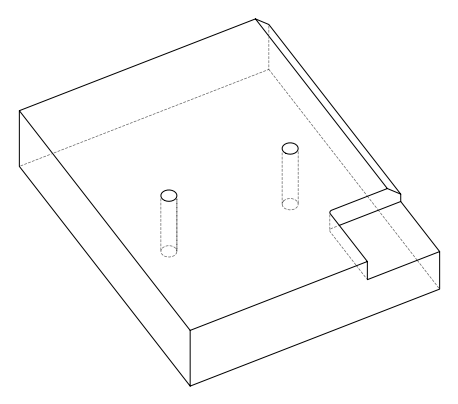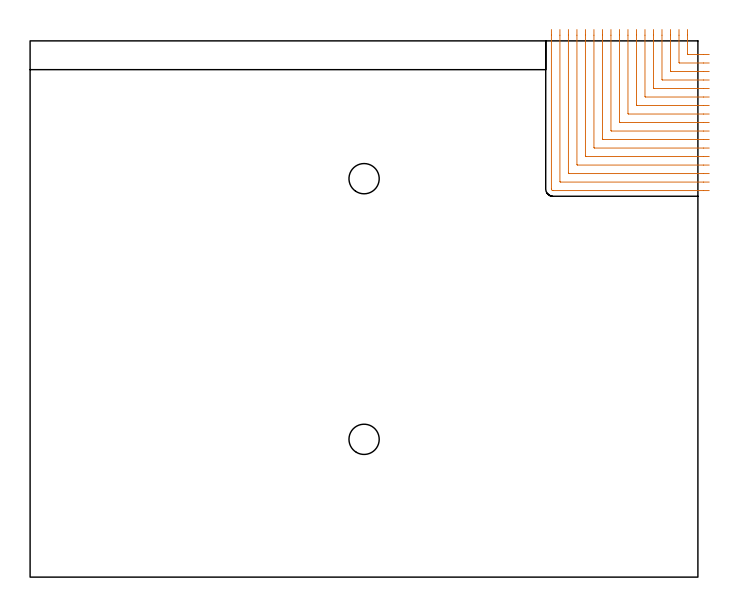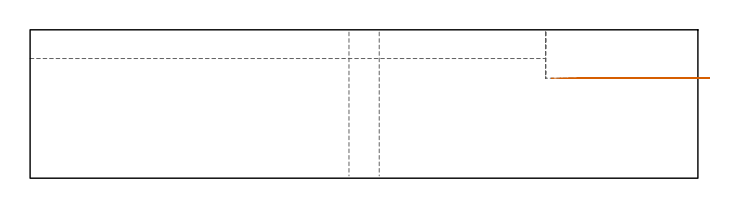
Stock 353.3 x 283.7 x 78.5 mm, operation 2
(PLAN: 4 operations, 2 tool changes, 81.1 min)
(1 AREA_MILL | FG_CHAMFER_SURFACE | UGT0205_001 | 13.33 min | 32352 mm3)
(2 MILL_CORNER_NOTCH_RECTANGULAR | CORNER_NOTCH_RECTANGULAR | NXT0201_008 | Follow Part, ap 1.5, ae 75% | 67.06 min | 168495 mm3)
(3 INDEXABLE_INSERT_DRILL_THROUGH_HOLE_FROM_SOLID | STEP1HOLE | NXT0302_003 | 0.33 min | 15755 mm3)
(4 INDEXABLE_INSERT_DRILL_THROUGH_HOLE_FROM_SOLID_1 | STEP1HOLE_1 | NXT0302_003 | 0.33 min | 15751 mm3)
(TOOL UGT0205_001 | Chamfer Mill 20 x 3 x 45 deg. | D20 FL50 Z2)
(TOOL NXT0201_008 | ENDMILL 6mm [2P460-0600-NA 1630] | D6 FL26 Z6)
(TOOL NXT0302_003 | Index. Insert Drill 16mm [880-D1600L20-05] | D16 PA176 FL80 Z2)
(OP 2 MILL_CORNER_NOTCH_RECTANGULAR, part 2 of 2)
G0 Z88.5
X347.8 Y289.7
Z52.9
G1 Y286.7
Y276.795 F500.
G3 X348.095 Y276.5 R0.3
G1 X356.3
X359.3 F250.
G0 Z88.5
X343.3 Y289.7
Z52.9
G1 Y286.7
Y272.296 F500.
G3 X343.596 Y272. R0.3
G1 X356.3
X359.3 F250.
G0 Z88.5
X338.8 Y289.7
Z52.9
G1 Y286.7
Y267.796 F500.
G3 X339.096 Y267.5 R0.3
G1 X356.3
X359.3 F250.
G0 Z88.5
X334.3 Y289.7
Z52.9
G1 Y286.7
Y263.296 F500.
G3 X334.596 Y263. R0.3
G1 X356.3
X359.3 F250.
G0 Z88.5
X329.8 Y289.7
Z52.9
G1 Y286.7
Y258.796 F500.
G3 X330.096 Y258.5 R0.3
G1 X356.3
X359.3 F250.
G0 Z88.5
X325.3 Y289.7
Z52.9
G1 Y286.7
Y254.296 F500.
G3 X325.596 Y254. R0.3
G1 X356.3
X359.3 F250.
G0 Z88.5
X320.8 Y289.7
Z52.9
G1 Y286.7
Y249.796 F500.
G3 X321.096 Y249.5 R0.3
G1 X356.3
X359.3 F250.
G0 Z88.5
X316.3 Y289.7
Z52.9
G1 Y286.7
Y245.297 F500.
G3 X316.597 Y245. R0.3
G1 X356.3
X359.3 F250.
G0 Z88.5
X311.8 Y289.7
Z52.9
G1 Y286.7
Y240.797 F500.
G3 X312.097 Y240.5 R0.3
G1 X356.3
X359.3 F250.
G0 Z88.5
X307.3 Y289.7
Z52.9
G1 Y286.7
Y236.297 F500.
G3 X307.597 Y236. R0.3
G1 X356.3
X359.3 F250.
G0 Z88.5
X302.8 Y289.7
Z52.9
G1 Y286.7
Y231.797 F500.
G3 X303.097 Y231.5 R0.3
G1 X356.3
X359.3 F250.
G0 Z88.5
X298.3 Y289.7
Z52.9
G1 Y286.7
Y227.297 F500.
G3 X298.597 Y227. R0.3
G1 X356.3
X359.3 F250.
G0 Z88.5
X293.8 Y289.7
Z52.9
G1 Y286.7
Y222.797 F500.
G3 X294.097 Y222.5 R0.3
G1 X356.3
X359.3 F250.
G0 Z88.5
X289.3 Y289.7
Z52.9
G1 Y286.7
Y218.297 F500.
G3 X289.597 Y218. R0.3
G1 X356.3
X359.3 F250.
G0 Z88.5
X284.8 Y289.7
Z52.9
G1 Y286.7
Y213.798 F500.
G3 X285.098 Y213.5 R0.3
G1 X356.3
X359.3 F250.
G0 Z88.5
X280.3 Y289.7
Z52.9
G1 Y286.7
Y209.298 F500.
G3 X280.598 Y209. R0.3
G1 X356.3
X359.3 F250.
G0 Z88.5
X275.8 Y289.7
Z52.9
G1 Y286.7
Y205.3 F500.
G3 X276.6 Y204.5 R0.8
G1 X356.3
X359.3 F250.
G0 Z88.5
M5
M2
